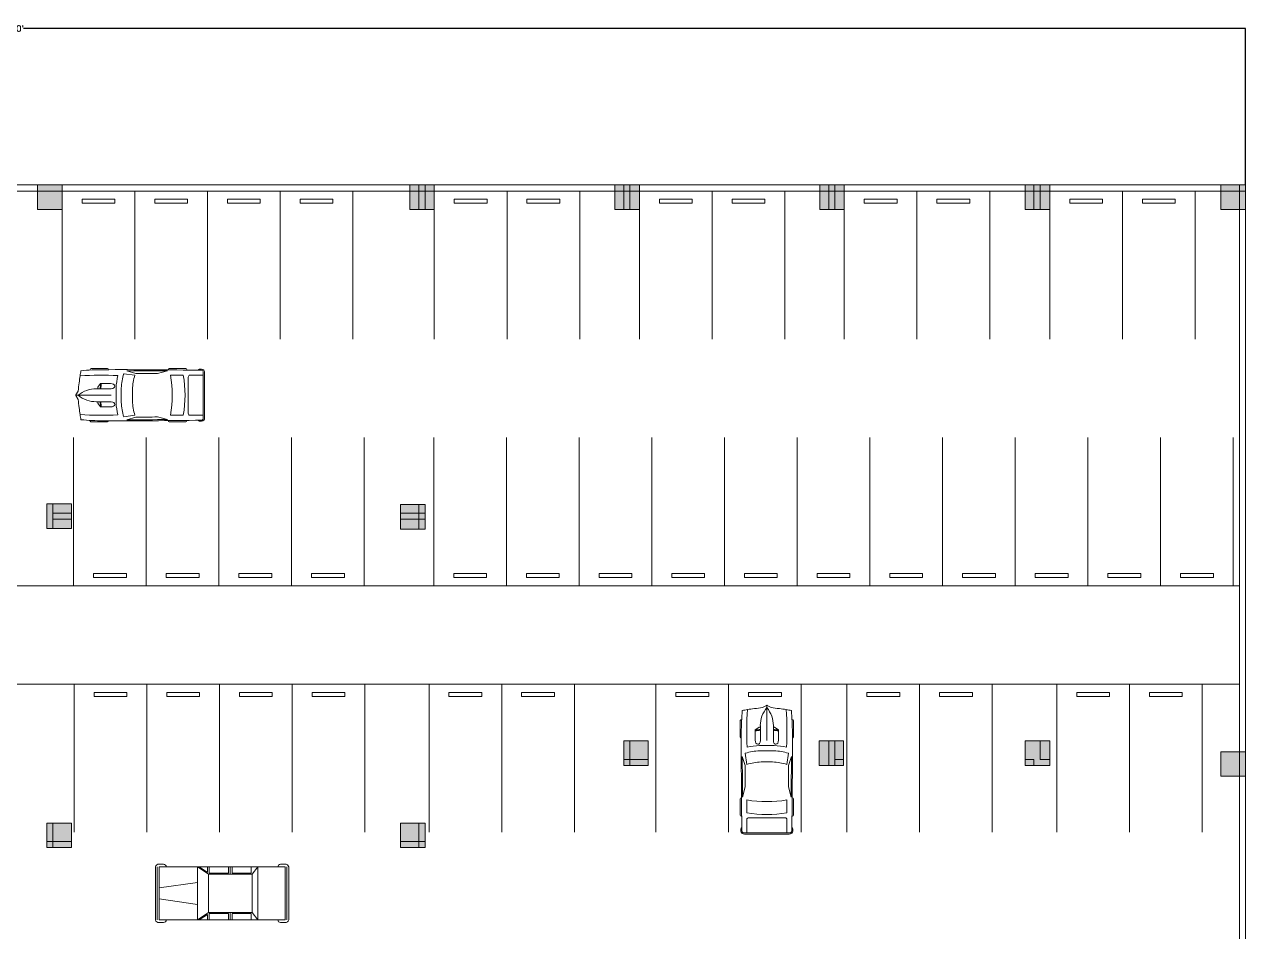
# Model space of a CAD drawing. Header units: inches. Extents: x 2447 to 25919, y 392 to 5548495.
# Drawn here: x 24133 to 25919, y 1970 to 3297 of the extents above; entities that cross this region are included whole.
import ezdxf

# ---------------------------------------------------------------- set-up
doc = ezdxf.new("R2010")
doc.units = ezdxf.units.IN
doc.header["$LTSCALE"] = 0.019685
doc.header["$MEASUREMENT"] = 0
doc.layers.get('0').update_dxf_attribs({"lineweight": 18})
doc.layers.get('Defpoints').update_dxf_attribs({"color": 140, "lineweight": 18})
doc.layers.add('CAR PARKING', color=7, linetype='Continuous', lineweight=18)
doc.layers.add('FIRE ESCAPE DOORS', color=7, linetype='Continuous', lineweight=18)
doc.styles.get("Standard").update_dxf_attribs({"font": 'txt.shx', "height": 15})
doc.dimstyles.get("Standard").update_dxf_attribs({"dimtxt": 16.8, "dimasz": 0.007087, "dimexe": 0.007087, "dimexo": 0.002461, "dimgap": 0.003543, "dimtad": 0, "dimtih": 1, "dimtoh": 1, "dimzin": 0, "dimdsep": 46, "dimlunit": 3, "dimtxsty": 'Standard', "dimcen": 0.003543, "dimadec": 0, "dimazin": 0, "dimtfac": 1, "dimtofl": 0, "dimtmove": 0, "dimatfit": 3, "dimfxl": 0.03937, "dimtolj": 1, "dimtzin": 0, "dimarcsym": 0})

# ---------------------------------------------------------------- blocks, each defined once
blk = doc.blocks.new('column')
at = {"layer": 'FIRE ESCAPE DOORS'}
h = blk.add_hatch(color=2, dxfattribs=at)
h.dxf.hatch_style = 1
h.paths.add_polyline_path([(3085.8, 2952.4), (3049.8, 2952.4), (3049.8, 2916.4), (3085.8, 2916.4)])
blk.add_lwpolyline([(3049.8, 2916.4), (3085.8, 2916.4), (3085.8, 2952.4), (3049.8, 2952.4)], close=True, dxfattribs=at)
blk = doc.blocks.new('COLUMNS')
at = {"layer": 'FIRE ESCAPE DOORS'}
blk.add_blockref('column', (-3067.8, -2934.4), dxfattribs=at)
blk = doc.blocks.new('*D200')
at = {"layer": 'CAR PARKING', "color": 0, "lineweight": -2, "transparency": 16777216}
for p, q in [((22318.8, 3062.1), (22318.8, 3290.7)), ((22318.8, 3290.7), (24106.1, 3290.7)), ((25918.8, 3290.7), (24131.6, 3290.7)), ((25918.8, 3062.1), (25918.8, 3290.7))]:
    blk.add_line(p, q, dxfattribs=at)
at = {"layer": 'CAR PARKING', "color": 0, "transparency": 16777216}
for points in [[(22318.8, 3290.7), (22318.8, 3290.7), (22318.8, 3290.7)], [(25918.8, 3290.7), (25918.8, 3290.7), (25918.8, 3290.7)]]:
    blk.add_solid(points, dxfattribs=at)
at = {"layer": 'Defpoints', "color": 0, "transparency": 16777216}
for p in [(25918.8, 3290.7), (22318.8, 3062.1), (25918.8, 3062.1)]:
    blk.add_point(p, dxfattribs=at)
at = {"layer": 'CAR PARKING', "color": 0, "transparency": 16777216, "insert": (24118.8, 3290.7), "char_height": 9, "attachment_point": 5}
blk.add_mtext("\\A1;300'", dxfattribs=at)
blk = doc.blocks.new('Parking - Metric')
for p, q in [((0, 0), (2700, 0)), ((0, -5500), (0, 0)), ((2700, -5500), (2700, 0))]:
    blk.add_line(p, q)
blk.add_lwpolyline([(740.4, -304.8), (1959.6, -304.8), (1959.6, -457.2), (740.4, -457.2)], close=True)
blk = doc.blocks.new('*U212')
for p, q in [((536, 950), (536, 936)), ((1182, 988), (568, 988)), ((1214, 950), (1214, 950)), ((2235, 810), (1899, 912)), ((3440, 942), (3440, 950)), ((3472, 988), (4087, 988)), ((4119, 950), (4119, 934)), ((1779, 801), (2195, 746)), ((3412, 904), (3030, 807)), ((3516, 746), (3994, 746)), ((4179, 670), (4179, -670)), ((4736, 746), (4242, 746)), ((4736, -851), (4736, 851)), ((4785, -832), (4785, 832)), ((83, 156), (3, 10)), ((756, 241), (1313, 241)), ((816, 241), (816, 283)), ((820, 295), (918, 436)), ((918, 436), (1294, 436)), ((1496, -274), (1496, 274)), ((1690, -267), (1690, 267)), ((2102, 216), (2102, -216)), ((4736, -267), (4736, 267)), ((0, 0), (1313, 0)), ((3, -10), (83, -156)), ((756, -241), (1313, -241)), ((816, -241), (816, -283)), ((820, -295), (918, -436)), ((918, -436), (1294, -436)), ((2195, -746), (1779, -801)), ((2235, -810), (1899, -912)), ((3412, -904), (3030, -807)), ((3994, -746), (3516, -746)), ((4242, -746), (4736, -746)), ((536, -950), (536, -936)), ((1182, -988), (568, -988)), ((1214, -950), (1214, -950)), ((3440, -942), (3440, -950)), ((3472, -988), (4087, -988)), ((4119, -950), (4119, -934))]:
    blk.add_line(p, q)
for centre, major_axis, ratio, start_param, end_param in [((6757, -699), (0, 7958), 0.842304, 1.367076, 1.39176), ((1046, -12468), (0, 13417), 0.842304, 0.00281, 0.075598), ((568, 950), (0, -37.6), 0.842304, 3.141593, 4.712389), ((1638, -268113), (0, 269063), 0.842304, -0.013397, 0.002797), ((1182, 950), (0, 37.6), 0.842304, -1.570796, 0), ((1638, -268113), (0, -269025), 0.842304, 3.133765, 3.140441), ((3472, 950), (0, -37.6), 0.842304, 3.141593, 4.712389), ((4087, 950), (0, 37.6), 0.842304, -1.570796, 0), ((4588, 910), (0, 56.4), 0.842304, -0.013017, 1.249894), ((1638, -268131), (0, 269121), 0.842304, -0.013397, -0.013017), ((4673, 851), (0, -75.2), 0.842304, 1.570796, 3.128196), ((4673, 832), (0, -133), 0.842304, 1.570796, 3.128196), ((-5194, 1331), (0, -6374), 0.842304, 1.385369, 1.434372), ((6583, -699), (0, -7755), 0.842304, 4.528606, 4.561838), ((952, -15087), (0, -15833), 0.842304, 3.096046, 3.200911), ((3414, 137), (0, -2280), 0.842304, 4.449482, 4.652344), ((3436, 137), (0, 2077), 0.842304, 1.245306, 1.50788), ((3800, 71), (0, -2021), 0.842304, 4.372215, 4.640744), ((2433, -93125), (0, -93935), 0.842304, 3.134049, 3.144098), ((434, 0), (0, 3734), 0.842304, 4.511394, 4.913384), ((912, 0), (0, 3734), 0.842304, 4.511394, 4.913384), ((4242, 670), (0, 75.2), 0.842304, 0, 1.570796), ((16, 0), (0, -18.8), 0.842304, 4.131459, 5.293319), ((756, -1185), (0, 1427), 0.842304, 0, 0.590319), ((832, 283), (0, 18.8), 0.842304, 0.879714, 1.570796), ((331, 432), (0, 696), 0.842304, 4.435146, 4.718221), ((361, 432), (0, 696), 0.842304, 4.435146, 4.718221), ((1290, 339), (161, -9), 0.603834, -1.395552, 1.581315), ((-5194, -1331), (0, 6374), 0.842304, -1.434372, -1.385369), ((756, 1185), (0, 1427), 0.842304, 2.551274, 3.141593), ((832, -283), (0, -18.8), 0.842304, 4.712389, 5.403472), ((331, -432), (0, -696), 0.842304, 1.564964, 1.848039), ((361, -432), (0, -696), 0.842304, 1.564964, 1.848039), ((3414, -137), (0, -2280), 0.842304, -1.510751, -1.307889), ((3436, -137), (0, -2077), 0.842304, -1.50788, -1.245306), ((3800, -71), (0, -2021), 0.842304, -1.499151, -1.230623), ((6583, 699), (0, 7755), 0.842304, 1.721348, 1.754579), ((6757, 699), (0, 7958), 0.842304, 1.749832, 1.774517), ((952, 15087), (0, -15833), 0.842304, -0.059319, 0.045547), ((1638, 268113), (0, -269025), 0.842304, 0.001152, 0.007828), ((2433, 93125), (0, -93935), 0.842304, -0.002505, 0.007544), ((4242, -670), (0, -75.2), 0.842304, 4.712389, 6.283185), ((4673, -851), (0, 75.2), 0.842304, 3.15499, 4.712389), ((4673, -832), (0, -133), 0.842304, 0.013397, 1.570796), ((1046, 12468), (0, -13417), 0.842304, -0.075598, -0.00281), ((568, -950), (0, 37.6), 0.842304, 1.570796, 3.141593), ((1638, 268113), (0, 269063), 0.842304, 3.138796, 3.15499), ((1182, -950), (0, -37.6), 0.842304, 0, 1.570796), ((3472, -950), (0, -37.6), 0.842304, -1.570796, 0), ((4087, -950), (0, 37.6), 0.842304, 3.141593, 4.712389), ((4588, -910), (0, -56.4), 0.842304, -1.249894, 0.013017), ((1638, 268131), (0, 269121), 0.842304, 3.15461, 3.15499)]:
    blk.add_ellipse(centre, major_axis=major_axis, ratio=ratio, start_param=start_param, end_param=end_param)
at = {"extrusion": (0, 0, -1)}
blk.add_ellipse((1290, -339), major_axis=(161, 9), ratio=0.603834, start_param=-1.395552, end_param=1.581315, dxfattribs=at)
blk = doc.blocks.new('*U213')
for p, q in [((3, -10), (3, 974)), ((70, -10), (70, 973)), ((138, 1075), (308, 1075)), ((138, 973), (410, 973)), ((138, -10), (138, 971)), ((410, 973), (4581, 973)), ((1563, -10), (1563, 973)), ((1563, 973), (1969, 702)), ((1630, 973), (1936, 769)), ((1936, 769), (1936, 973)), ((2003, 973), (2003, 736)), ((2716, 736), (2716, 973)), ((2783, 702), (2783, 973)), ((2851, 973), (2851, 736)), ((3563, 736), (3563, 973)), ((3597, 702), (3801, 973)), ((3801, -10), (3801, 973)), ((4818, 973), (4547, 973)), ((4818, 1075), (4649, 1075)), ((4818, -10), (4818, 971)), ((4886, -10), (4886, 973)), ((4954, -10), (4954, 974)), ((1969, 702), (3597, 702)), ((1969, -10), (1969, 702)), ((2003, 736), (2716, 736)), ((2851, 736), (3563, 736)), ((3597, -10), (3597, 702)), ((138, 193), (1563, 396)), ((3, -11), (3, -995)), ((70, -10), (70, -994)), ((138, -11), (138, -992)), ((138, -214), (1563, -417)), ((1563, -10), (1563, -994)), ((1969, -10), (1969, -723)), ((3597, -10), (3597, -723)), ((3801, -10), (3801, -994)), ((4818, -11), (4818, -992)), ((4886, -10), (4886, -994)), ((4954, -11), (4954, -995)), ((1563, -994), (1969, -723)), ((1630, -994), (1936, -790)), ((1936, -790), (1936, -994)), ((1969, -723), (3597, -723)), ((2003, -994), (2003, -757)), ((2003, -757), (2716, -757)), ((2716, -757), (2716, -994)), ((2783, -723), (2783, -994)), ((2851, -757), (3563, -757)), ((2851, -994), (2851, -757)), ((3563, -757), (3563, -994)), ((3597, -723), (3801, -994)), ((138, -994), (410, -994)), ((138, -1096), (308, -1096)), ((410, -994), (4581, -994)), ((4818, -994), (4547, -994)), ((4818, -1096), (4649, -1096))]:
    blk.add_line(p, q)
for centre, radius, start, end in [((128, 946), 129, 85.6455, 168.0943), ((291, 956), 120, 8.1301, 81.87), ((4665, 956), 120, 98.13, 171.8699), ((4828, 946), 129, 11.9057, 94.3545), ((128, -967), 129, 191.9057, 274.3545), ((291, -977), 120, 278.13, 351.8699), ((4665, -977), 120, 188.1301, 261.87), ((4828, -967), 129, 265.6455, 348.0943)]:
    blk.add_arc(centre, radius, start, end)

msp = doc.modelspace()

# ---------------------------------------------------------------- linework, layer by layer
for p, q in [((23282.47, 2475.986), (25909.824, 2475.986)), ((23282.47, 2331.986), (25909.824, 2331.986))]:
    msp.add_line(p, q)
at = {"layer": 'CAR PARKING'}
for p, q in [((24139.124, 3062.057), (22318.824, 3062.057)), ((25918.824, 3062.057), (24139.124, 3062.057)), ((24709.824, 3026.057), (24709.824, 3062.057)), ((24718.824, 3026.057), (24718.824, 3062.057)), ((25009.309, 3062.057), (25009.309, 3026.057)), ((25018.309, 3062.057), (25018.309, 3026.057)), ((25309.309, 3062.057), (25309.309, 3026.057)), ((25318.309, 3062.057), (25318.309, 3026.057)), ((25609.309, 3062.057), (25609.309, 3026.057)), ((25618.309, 3062.057), (25618.309, 3026.057)), ((25909.824, 662.057), (25909.824, 3062.057)), ((25918.824, 662.057), (25918.824, 3062.057)), ((24718.824, 3053.057), (24084.006, 3053.057)), ((25918.824, 3053.057), (24139.124, 3053.057)), ((24165.624, 2559.666), (24165.624, 2595.666)), ((24174.624, 2559.666), (24174.624, 2595.666)), ((24709.824, 2558.764), (24709.824, 2594.764)), ((24718.824, 2558.764), (24718.824, 2594.764)), ((24201.624, 2582.057), (24174.624, 2582.057)), ((24201.624, 2573.057), (24174.624, 2573.057)), ((24718.824, 2582.057), (24682.824, 2582.057)), ((24718.824, 2573.057), (24682.824, 2573.057)), ((25009.309, 2249.057), (25009.309, 2213.057)), ((25018.309, 2249.057), (25018.309, 2213.057)), ((25309.309, 2249.057), (25309.309, 2213.057)), ((25318.309, 2249.057), (25318.309, 2213.057)), ((25618.309, 2249.057), (25618.309, 2222.057)), ((25009.309, 2222.057), (25018.309, 2222.057)), ((25018.309, 2222.057), (25045.309, 2222.057)), ((25318.309, 2222.057), (25330.997, 2222.057)), ((25596.551, 2222.057), (25609.309, 2222.057)), ((25609.309, 2222.057), (25609.309, 2213.057)), ((25618.309, 2222.057), (25632.551, 2222.057)), ((25009.309, 2213.057), (25018.309, 2213.057)), ((25018.309, 2213.057), (25045.309, 2213.057)), ((25318.309, 2213.057), (25330.997, 2213.057)), ((25596.551, 2213.057), (25618.309, 2213.057)), ((24165.624, 2093.057), (24165.624, 2129.057)), ((24174.624, 2093.057), (24174.624, 2129.057)), ((24709.824, 2093.057), (24709.824, 2129.057)), ((24201.624, 2102.057), (24165.624, 2102.057)), ((24201.624, 2093.057), (24165.624, 2093.057)), ((24718.824, 2102.057), (24682.802, 2102.057)), ((24718.824, 2093.057), (24682.802, 2093.057)), ((24714.865, 2102.057), (24718.824, 2102.057)), ((24718.824, 2093.057), (24718.824, 2102.057)), ((25909.309, 2093.057), (25909.824, 2093.057))]:
    msp.add_line(p, q, dxfattribs=at)

# ---------------------------------------------------------------- block references
at = {"xscale": 0.03937007874015748, "yscale": 0.03937007874015748, "zscale": 0.03937007874015748}
for name, p in [('Parking - Metric', (24188.051, 3053.057)), ('Parking - Metric', (24294.35, 3053.057)), ('Parking - Metric', (24400.65, 3053.057)), ('Parking - Metric', (24506.949, 3053.057)), ('Parking - Metric', (24732.351, 3053.057)), ('Parking - Metric', (24838.65, 3053.057)), ('Parking - Metric', (25032.425, 3053.057)), ('Parking - Metric', (25138.724, 3053.057)), ('Parking - Metric', (25331.956, 3053.057)), ('Parking - Metric', (25438.255, 3053.057)), ('Parking - Metric', (25632.468, 3053.057)), ('Parking - Metric', (25738.767, 3053.057)), ('*U212', (24207.996, 2754.477)), ('Parking - Metric', (24205.588, 2331.986)), ('Parking - Metric', (24311.887, 2331.986)), ('Parking - Metric', (24418.187, 2331.986)), ('Parking - Metric', (24524.486, 2331.986)), ('Parking - Metric', (24724.614, 2331.986)), ('Parking - Metric', (24830.913, 2331.986)), ('Parking - Metric', (25056.436, 2331.986)), ('Parking - Metric', (25162.735, 2331.986)), ('Parking - Metric', (25335.798, 2331.986)), ('Parking - Metric', (25442.097, 2331.986)), ('Parking - Metric', (25642.812, 2331.986)), ('Parking - Metric', (25749.112, 2331.986)), ('*U213', (24324.374, 2026.553))]:
    msp.add_blockref(name, p, dxfattribs=at)
for name, p, rotation in [('Parking - Metric', (24311.063, 2475.986), 180), ('Parking - Metric', (24417.362, 2475.986), 180), ('Parking - Metric', (24523.662, 2475.986), 180), ('Parking - Metric', (24629.961, 2475.986), 180), ('Parking - Metric', (24837.906, 2475.986), 180), ('Parking - Metric', (24944.205, 2475.986), 180), ('Parking - Metric', (25050.504, 2475.986), 180), ('Parking - Metric', (25156.803, 2475.986), 180), ('Parking - Metric', (25263.103, 2475.986), 180), ('Parking - Metric', (25369.402, 2475.986), 180), ('Parking - Metric', (25475.701, 2475.986), 180), ('Parking - Metric', (25582, 2475.986), 180), ('Parking - Metric', (25688.299, 2475.986), 180), ('Parking - Metric', (25794.599, 2475.986), 180), ('Parking - Metric', (25900.898, 2475.986), 180), ('*U212', (25218.671, 2301.213), 270)]:
    msp.add_blockref(name, p, dxfattribs=dict(at, rotation=rotation))
at = {"layer": 'CAR PARKING'}
for p in [(24170.051, 3044.057), (24714.351, 3044.057), (25014.425, 3044.057), (25313.956, 3044.057), (25614.468, 3044.057), (25900.824, 3044.057), (24183.624, 2577.666), (24700.824, 2576.764), (25027.309, 2231.057), (25312.997, 2231.057), (25614.551, 2231.057), (25900.824, 2215.355), (24183.624, 2111.057), (24700.802, 2111.057)]:
    msp.add_blockref('COLUMNS', p, dxfattribs=at)

# ---------------------------------------------------------------- dimensions: what is measured, and where the dimension line sits
dim = msp.add_linear_dim(base=(25918.824, 3290.705), p1=(22318.824, 3062.057), p2=(25918.824, 3062.057), dimstyle='Standard', dxfattribs=at)
dim.commit()
dim.dimension.update_dxf_attribs({"geometry": '*D200', "text_midpoint": (24118.824, 3290.705), "dimtype": 160})

doc.saveas('drawing.dxf')
